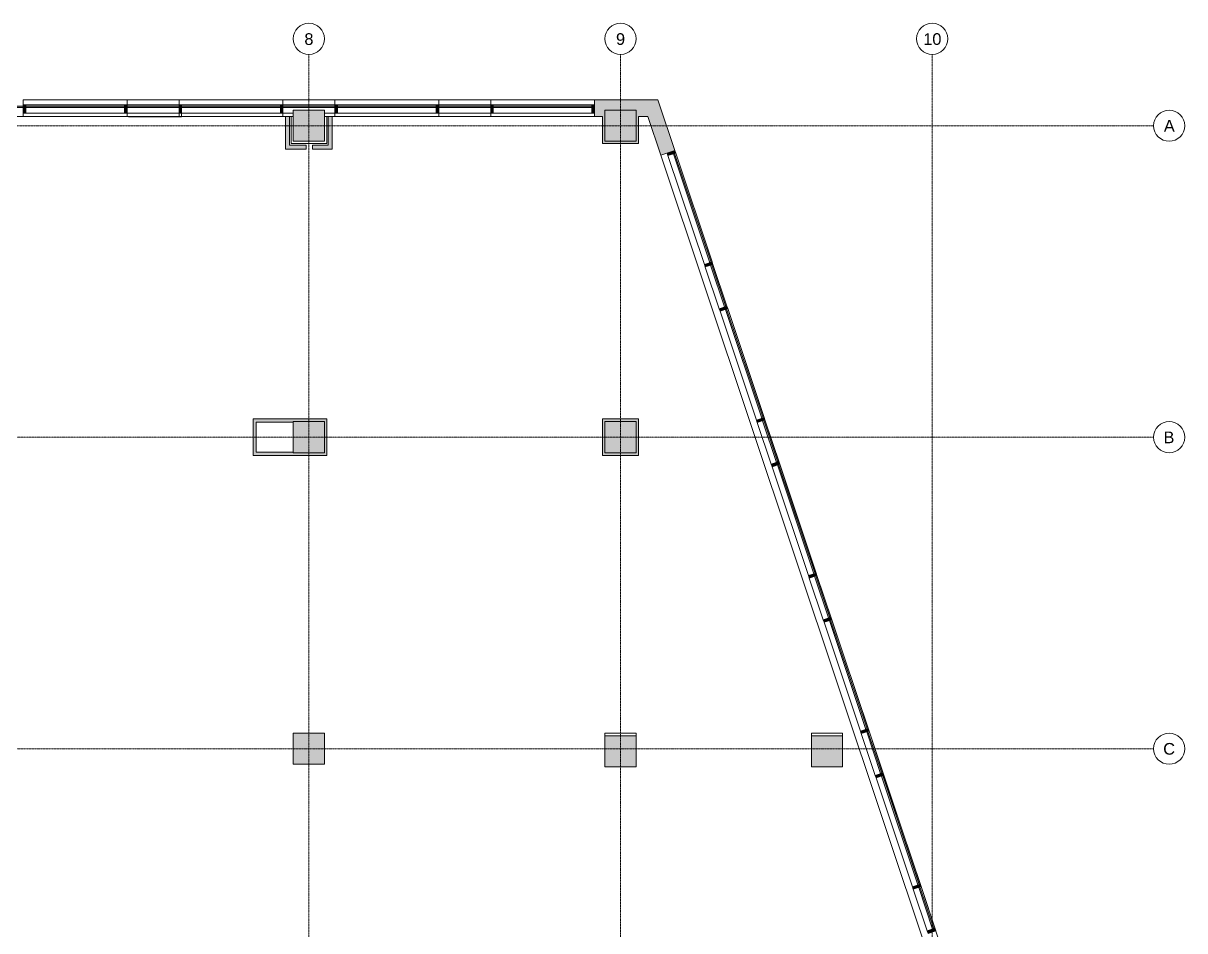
# Model space of a CAD drawing. Header units: inches. Extents: x 628 to 4002, y -382 to 1379.
# Drawn here: x 3108 to 4002, y 680 to 1379 of the extents above; entities that cross this region are included whole.
import ezdxf

# ---------------------------------------------------------------- set-up
doc = ezdxf.new("R2010")
doc.units = ezdxf.units.IN
doc.header["$MEASUREMENT"] = 0
doc.linetypes.add('Grid Line 1_2_', pattern=[0.875, 0.5, -0.125, 0.125, -0.125])
for name, color, linetype, lineweight in [('7200-WISCONSIN-AVE-6TH-FLOOR-031418_dwg', 8, 'Continuous', 9), ('A-GLAZ-CURT', 52, 'Continuous', 13), ('A-GLAZ-CWMG', 51, 'Continuous', 13), ('A-WALL', 113, 'Continuous', 13), ('A-WALL-PATT', 111, 'Continuous', 13), ('Bb-col', 7, 'Continuous', 9), ('Bb-cor', 7, 'Continuous', 9), ('Bb-mullion', 7, 'Continuous', 9), ('I-WALL', 2, 'Continuous', 13), ('Propidex Polylines', 7, 'Continuous', 9), ('S-COLS', 52, 'Continuous', 13), ('S-GRID', 1, 'Continuous', 9), ('S-GRID-IDEN', 1, 'Continuous', 9)]:
    doc.layers.add(name, color=color, linetype=linetype, lineweight=lineweight)
doc.styles.add('Swis721 Lt BT', font='swissl.ttf', dxfattribs={"height": 9})

# ---------------------------------------------------------------- blocks, each defined once
blk = doc.blocks.new('Concrete-Rectangular-Column - 24 x 24-4901126-6TH FLOOR DEMOLITION PLAN')
at = {"layer": 'S-COLS', "lineweight": 9}
blk.add_hatch(color=7, dxfattribs=at).paths.add_polyline_path([(12, -12), (12, 12), (-12, 12), (-12, -12)], flags=0)
at = {"layer": 'S-COLS', "color": 8, "lineweight": 20}
for p, q in [((12, 12), (-12, 12)), ((-12, 12), (-12, -12)), ((12, -12), (12, 12)), ((-12, -12), (12, -12))]:
    blk.add_line(p, q, dxfattribs=at)
blk = doc.blocks.new('System Panel - Glazed-6292513-6TH FLOOR DEMOLITION PLAN')
at = {"layer": 'A-GLAZ-CURT', "lineweight": 9}
blk.add_hatch(color=7, dxfattribs=at).paths.add_polyline_path([(44.25, -0.5), (44.25, 0.5), (-44.25, 0.5), (-44.25, -0.5)], flags=0)
at = {"layer": 'A-GLAZ-CURT', "color": 8, "lineweight": 20}
for p, q in [((44.25, 0.5), (-44.25, 0.5)), ((-44.25, 0.5), (-44.25, -0.5)), ((44.25, -0.5), (44.25, 0.5)), ((-44.25, -0.5), (44.25, -0.5))]:
    blk.add_line(p, q, dxfattribs=at)
blk = doc.blocks.new('Rectangular Mullion - 2_ x 6_ rectangular-6292514-6TH FLOOR DEMOLITION PLAN')
at = {"layer": 'A-GLAZ-CWMG', "lineweight": 9}
blk.add_hatch(color=7, dxfattribs=at).paths.add_polyline_path([(-2, 4.87), (-2, -1.38), (0, -1.38), (0, 4.87), (-1.76, 4.87)], flags=0)
at = {"layer": 'A-GLAZ-CWMG', "color": 8, "lineweight": 20}
for p, q in [((0, 4.87), (-2, 4.87)), ((-2, 4.87), (-2, -1.38)), ((0, -1.38), (0, 4.87)), ((-2, -1.38), (0, -1.38))]:
    blk.add_line(p, q, dxfattribs=at)
blk = doc.blocks.new('Rectangular Mullion - 2_ x 6_ rectangular-5910274-6TH FLOOR DEMOLITION PLAN')
at = {"layer": 'A-GLAZ-CWMG', "lineweight": 9}
for p, q in [((4516.58, 1193.18), (4488.52, 1277.12)), ((4522.51, 1195.16), (4494.45, 1279.1))]:
    blk.add_line(p, q, dxfattribs=at)
blk = doc.blocks.new('System Panel - Glazed-6292516-6TH FLOOR DEMOLITION PLAN')
at = {"layer": 'A-GLAZ-CURT', "lineweight": 9}
blk.add_hatch(color=7, dxfattribs=at).paths.add_polyline_path([(16.94, -0.5), (16.94, 0.5), (-16.94, 0.5), (-16.94, -0.5), (9.16, -0.5)], flags=0)
at = {"layer": 'A-GLAZ-CURT', "color": 8, "lineweight": 20}
for p, q in [((16.94, 0.5), (-16.94, 0.5)), ((-16.94, 0.5), (-16.94, -0.5)), ((16.94, -0.5), (16.94, 0.5)), ((-16.94, -0.5), (16.94, -0.5))]:
    blk.add_line(p, q, dxfattribs=at)
blk = doc.blocks.new('Rectangular Mullion - 2_ x 6_ rectangular-5910276-6TH FLOOR DEMOLITION PLAN')
at = {"layer": 'A-GLAZ-CWMG', "lineweight": 9}
for p, q in [((4527.95, 1159.16), (4517.21, 1191.28)), ((4533.88, 1161.14), (4523.14, 1193.27))]:
    blk.add_line(p, q, dxfattribs=at)
blk = doc.blocks.new('System Panel - Glazed-6292517-6TH FLOOR DEMOLITION PLAN')
at = {"layer": 'A-GLAZ-CURT', "lineweight": 9}
blk.add_hatch(color=7, dxfattribs=at).paths.add_polyline_path([(44.25, -0.5), (44.25, 0.5), (-44.25, 0.5), (-44.25, -0.5)], flags=0)
at = {"layer": 'A-GLAZ-CURT', "color": 8, "lineweight": 20}
for p, q in [((44.25, 0.5), (-44.25, 0.5)), ((-44.25, 0.5), (-44.25, -0.5)), ((44.25, -0.5), (44.25, 0.5)), ((-44.25, -0.5), (44.25, -0.5))]:
    blk.add_line(p, q, dxfattribs=at)
blk = doc.blocks.new('Rectangular Mullion - 2_ x 6_ rectangular-V2-6TH FLOOR DEMOLITION PLAN')
at = {"layer": 'A-GLAZ-CWMG', "lineweight": 9}
for p, q in [((4556.64, 1073.32), (4528.58, 1157.26)), ((4562.56, 1075.3), (4534.51, 1159.24))]:
    blk.add_line(p, q, dxfattribs=at)
blk = doc.blocks.new('System Panel - Glazed-6292518-6TH FLOOR DEMOLITION PLAN')
at = {"layer": 'A-GLAZ-CURT', "lineweight": 9}
blk.add_hatch(color=7, dxfattribs=at).paths.add_polyline_path([(16.94, -0.5), (16.94, 0.5), (-16.94, 0.5), (-16.94, -0.5), (5.85, -0.5)], flags=0)
at = {"layer": 'A-GLAZ-CURT', "color": 8, "lineweight": 20}
for p, q in [((16.94, 0.5), (-16.94, 0.5)), ((-16.94, 0.5), (-16.94, -0.5)), ((16.94, -0.5), (16.94, 0.5)), ((-16.94, -0.5), (16.94, -0.5))]:
    blk.add_line(p, q, dxfattribs=at)
blk = doc.blocks.new('Rectangular Mullion - 2_ x 6_ rectangular-V3-6TH FLOOR DEMOLITION PLAN')
at = {"layer": 'A-GLAZ-CWMG', "lineweight": 9}
for p, q in [((4573.94, 1041.28), (4563.2, 1073.41)), ((4568.01, 1039.3), (4557.27, 1071.43))]:
    blk.add_line(p, q, dxfattribs=at)
blk = doc.blocks.new('System Panel - Glazed-6292519-6TH FLOOR DEMOLITION PLAN')
at = {"layer": 'A-GLAZ-CURT', "lineweight": 9}
blk.add_hatch(color=7, dxfattribs=at).paths.add_polyline_path([(44.25, -0.5), (44.25, 0.5), (-44.25, 0.5), (-44.25, -0.5), (-2.72, -0.5)], flags=0)
at = {"layer": 'A-GLAZ-CURT', "color": 8, "lineweight": 20}
for p, q in [((44.25, 0.5), (-44.25, 0.5)), ((-44.25, 0.5), (-44.25, -0.5)), ((44.25, -0.5), (44.25, 0.5)), ((-44.25, -0.5), (44.25, -0.5))]:
    blk.add_line(p, q, dxfattribs=at)
blk = doc.blocks.new('System Panel - Glazed-6292520-6TH FLOOR DEMOLITION PLAN')
at = {"layer": 'A-GLAZ-CURT', "lineweight": 9}
blk.add_hatch(color=7, dxfattribs=at).paths.add_polyline_path([(16.94, -0.5), (16.94, 0.5), (-16.94, 0.5), (-16.94, -0.5), (5.85, -0.5)], flags=0)
at = {"layer": 'A-GLAZ-CURT', "color": 8, "lineweight": 20}
for p, q in [((16.94, 0.5), (-16.94, 0.5)), ((-16.94, 0.5), (-16.94, -0.5)), ((16.94, -0.5), (16.94, 0.5)), ((-16.94, -0.5), (16.94, -0.5))]:
    blk.add_line(p, q, dxfattribs=at)
blk = doc.blocks.new('System Panel - Glazed-6292521-6TH FLOOR DEMOLITION PLAN')
at = {"layer": 'A-GLAZ-CURT', "lineweight": 9}
blk.add_hatch(color=7, dxfattribs=at).paths.add_polyline_path([(44.25, -0.5), (44.25, 0.5), (-44.25, 0.5), (-44.25, -0.5)], flags=0)
at = {"layer": 'A-GLAZ-CURT', "color": 8, "lineweight": 20}
for p, q in [((44.25, 0.5), (-44.25, 0.5)), ((-44.25, 0.5), (-44.25, -0.5)), ((44.25, -0.5), (44.25, 0.5)), ((-44.25, -0.5), (44.25, -0.5))]:
    blk.add_line(p, q, dxfattribs=at)
blk = doc.blocks.new('Rectangular Mullion - 2_ x 6_ rectangular-V4-6TH FLOOR DEMOLITION PLAN')
at = {"layer": 'A-GLAZ-CWMG', "lineweight": 9}
for p, q in [((4636.76, 833.61), (4608.7, 917.54)), ((4642.68, 835.59), (4614.63, 919.52))]:
    blk.add_line(p, q, dxfattribs=at)
blk = doc.blocks.new('System Panel - Glazed-6292522-6TH FLOOR DEMOLITION PLAN')
at = {"layer": 'A-GLAZ-CURT', "lineweight": 9}
blk.add_hatch(color=7, dxfattribs=at).paths.add_polyline_path([(16.94, -0.5), (16.94, 0.5), (-16.94, 0.5), (-16.94, -0.5), (5.85, -0.5)], flags=0)
at = {"layer": 'A-GLAZ-CURT', "color": 8, "lineweight": 20}
for p, q in [((16.94, 0.5), (-16.94, 0.5)), ((-16.94, 0.5), (-16.94, -0.5)), ((16.94, -0.5), (16.94, 0.5)), ((-16.94, -0.5), (16.94, -0.5))]:
    blk.add_line(p, q, dxfattribs=at)
blk = doc.blocks.new('System Panel - Glazed-6292523-6TH FLOOR DEMOLITION PLAN')
at = {"layer": 'A-GLAZ-CURT', "lineweight": 9}
blk.add_hatch(color=7, dxfattribs=at).paths.add_polyline_path([(44.25, -0.5), (44.25, 0.5), (-44.25, 0.5), (-44.25, -0.5)], flags=0)
at = {"layer": 'A-GLAZ-CURT', "color": 8, "lineweight": 20}
for p, q in [((44.25, 0.5), (-44.25, 0.5)), ((-44.25, 0.5), (-44.25, -0.5)), ((44.25, -0.5), (44.25, 0.5)), ((-44.25, -0.5), (44.25, -0.5))]:
    blk.add_line(p, q, dxfattribs=at)
blk = doc.blocks.new('Rectangular Mullion - 2_ x 6_ rectangular-V5-6TH FLOOR DEMOLITION PLAN')
at = {"layer": 'A-GLAZ-CWMG', "lineweight": 9}
for p, q in [((4676.82, 713.75), (4648.76, 797.69)), ((4682.74, 715.73), (4654.69, 799.67))]:
    blk.add_line(p, q, dxfattribs=at)
blk = doc.blocks.new('System Panel - Glazed-6292524-6TH FLOOR DEMOLITION PLAN')
at = {"layer": 'A-GLAZ-CURT', "lineweight": 9}
blk.add_hatch(color=7, dxfattribs=at).paths.add_polyline_path([(16.94, -0.5), (16.94, 0.5), (-16.94, 0.5), (-16.94, -0.5), (5.85, -0.5)], flags=0)
at = {"layer": 'A-GLAZ-CURT', "color": 8, "lineweight": 20}
for p, q in [((16.94, 0.5), (-16.94, 0.5)), ((-16.94, 0.5), (-16.94, -0.5)), ((16.94, -0.5), (16.94, 0.5)), ((-16.94, -0.5), (16.94, -0.5))]:
    blk.add_line(p, q, dxfattribs=at)
blk = doc.blocks.new('Rectangular Mullion - 2_ x 6_ rectangular-6292512-6TH FLOOR DEMOLITION PLAN')
at = {"layer": 'A-GLAZ-CWMG', "lineweight": 9}
blk.add_hatch(color=7, dxfattribs=at).paths.add_polyline_path([(1, 4.87), (1, -1.38), (-1, -1.38), (-1, 4.87)], flags=0)
at = {"layer": 'A-GLAZ-CWMG', "color": 8, "lineweight": 20}
for p, q in [((-1, 4.87), (1, 4.87)), ((-1, -1.38), (-1, 4.87)), ((1, 4.87), (1, -1.38)), ((1, -1.38), (-1, -1.38))]:
    blk.add_line(p, q, dxfattribs=at)
blk = doc.blocks.new('System Panel - Glazed-5927131-6TH FLOOR DEMOLITION PLAN')
at = {"layer": 'A-GLAZ-CURT', "lineweight": 9}
blk.add_hatch(color=7, dxfattribs=at).paths.add_polyline_path([(-38, 0.5), (-38, -0.5), (38, -0.5), (38, 0.5)], flags=0)
at = {"layer": 'A-GLAZ-CURT', "color": 8, "lineweight": 20}
for p, q in [((38, 0.5), (-38, 0.5)), ((-38, 0.5), (-38, -0.5)), ((38, -0.5), (38, 0.5)), ((-38, -0.5), (38, -0.5))]:
    blk.add_line(p, q, dxfattribs=at)
blk = doc.blocks.new('System Panel - Glazed-5927134-6TH FLOOR DEMOLITION PLAN')
at = {"layer": 'A-GLAZ-CURT', "lineweight": 9}
blk.add_hatch(color=7, dxfattribs=at).paths.add_polyline_path([(12, 0.5), (-20, 0.5), (-20, -0.5), (20, -0.5), (20, 0.5)], flags=0)
at = {"layer": 'A-GLAZ-CURT', "color": 8, "lineweight": 20}
for p, q in [((20, 0.5), (-20, 0.5)), ((-20, 0.5), (-20, -0.5)), ((20, -0.5), (20, 0.5)), ((-20, -0.5), (20, -0.5))]:
    blk.add_line(p, q, dxfattribs=at)
blk = doc.blocks.new('System Panel - Glazed-5927133-6TH FLOOR DEMOLITION PLAN')
at = {"layer": 'A-GLAZ-CURT', "lineweight": 9}
blk.add_hatch(color=7, dxfattribs=at).paths.add_polyline_path([(-38, 0.5), (-38, -0.5), (38, -0.5), (38, 0.5)], flags=0)
at = {"layer": 'A-GLAZ-CURT', "color": 8, "lineweight": 20}
for p, q in [((38, 0.5), (-38, 0.5)), ((-38, 0.5), (-38, -0.5)), ((38, -0.5), (38, 0.5)), ((-38, -0.5), (38, -0.5))]:
    blk.add_line(p, q, dxfattribs=at)
blk = doc.blocks.new('System Panel - Glazed-5927132-6TH FLOOR DEMOLITION PLAN')
at = {"layer": 'A-GLAZ-CURT', "lineweight": 9}
blk.add_hatch(color=7, dxfattribs=at).paths.add_polyline_path([(-20, 0.5), (-20, -0.5), (20, -0.5), (20, 0.5)], flags=0)
at = {"layer": 'A-GLAZ-CURT', "color": 8, "lineweight": 20}
for p, q in [((20, 0.5), (-20, 0.5)), ((-20, 0.5), (-20, -0.5)), ((20, -0.5), (20, 0.5)), ((-20, -0.5), (20, -0.5))]:
    blk.add_line(p, q, dxfattribs=at)
blk = doc.blocks.new('Rectangular Mullion - 2_ x 6_ rectangular-5927114-6TH FLOOR DEMOLITION PLAN')
at = {"layer": 'A-GLAZ-CWMG', "lineweight": 9}
blk.add_hatch(color=7, dxfattribs=at).paths.add_polyline_path([(-2, 1.37), (-2, -4.88), (0, -4.88), (0, 1.37), (-1.96, 1.37)], flags=0)
at = {"layer": 'A-GLAZ-CWMG', "color": 8, "lineweight": 20}
for p, q in [((0, 1.37), (-2, 1.37)), ((-2, 1.37), (-2, -4.88)), ((0, -4.88), (0, 1.37)), ((-2, -4.88), (0, -4.88))]:
    blk.add_line(p, q, dxfattribs=at)
blk = doc.blocks.new('Rectangular Mullion - 2_ x 6_ rectangular-5911032-6TH FLOOR DEMOLITION PLAN')
at = {"layer": 'A-GLAZ-CWMG', "lineweight": 9}
for p, q in [((4354, 1316.13), (4430, 1316.13)), ((4354, 1309.88), (4430, 1309.88))]:
    blk.add_line(p, q, dxfattribs=at)
blk = doc.blocks.new('Rectangular Mullion - 2_ x 6_ rectangular-5927116-6TH FLOOR DEMOLITION PLAN')
at = {"layer": 'A-GLAZ-CWMG', "lineweight": 9}
blk.add_hatch(color=7, dxfattribs=at).paths.add_polyline_path([(-1, 1.37), (1, 1.37), (1, -4.88), (-1, -4.88), (-1, -3.81)], flags=0)
at = {"layer": 'A-GLAZ-CWMG', "color": 8, "lineweight": 20}
for p, q in [((-1, 1.37), (1, 1.37)), ((-1, -4.88), (-1, 1.37)), ((1, 1.37), (1, -4.88)), ((1, -4.88), (-1, -4.88))]:
    blk.add_line(p, q, dxfattribs=at)
blk = doc.blocks.new('Rectangular Mullion - 2_ x 6_ rectangular-V7-6TH FLOOR DEMOLITION PLAN')
at = {"layer": 'A-GLAZ-CWMG', "lineweight": 9}
for p, q in [((3154, 1316.13), (3230, 1316.13)), ((3154, 1309.88), (3230, 1309.88))]:
    blk.add_line(p, q, dxfattribs=at)
blk = doc.blocks.new('Rectangular Mullion - 2_ x 6_ rectangular-5911033-6TH FLOOR DEMOLITION PLAN')
at = {"layer": 'A-GLAZ-CWMG', "lineweight": 9}
for p, q in [((3112, 1316.13), (3152, 1316.13)), ((3112, 1309.88), (3152, 1309.88))]:
    blk.add_line(p, q, dxfattribs=at)
blk = doc.blocks.new('Rectangular Mullion - 2_ x 6_ rectangular-V8-6TH FLOOR DEMOLITION PLAN')
at = {"layer": 'A-GLAZ-CWMG', "lineweight": 9}
for p, q in [((4192, 1316.13), (4232, 1316.13)), ((4192, 1309.88), (4200, 1309.88)), ((4224, 1309.88), (4232, 1309.88))]:
    blk.add_line(p, q, dxfattribs=at)
blk = doc.blocks.new('7200-WISCONSIN-AVE-6TH-FLOOR-031418_dwg-5450642-6TH FLOOR DEMOLITION PLAN')
at = {"layer": 'Bb-col'}
blk.add_line((4224, 832.13), (4200, 832.13), dxfattribs=at)
at = {"layer": 'Bb-col', "flags": 128}
for points in [[(4464, 830.12), (4464, 832.13), (4440, 832.13), (4440, 830.12)], [(4623, 830.12), (4623, 832.13), (4599, 832.13), (4599, 830.12)]]:
    blk.add_lwpolyline(points, dxfattribs=at)
at = {"layer": 'Bb-cor'}
for p, q in [((4192, 1316.13), (4192, 1320.13)), ((4232, 1316.13), (4232, 1320.13)), ((4432, 1320.13), (4352, 1320.13)), ((3992, 1307.13), (3992, 1309.88)), ((4072, 1307.13), (4072, 1309.88)), ((4112, 1309.88), (4112, 1307.13)), ((4192, 1307.13), (4192, 1309.88)), ((4200, 1307.13), (4197.12, 1307.13)), ((4226.87, 1307.13), (4224, 1307.13)), ((4232, 1307.13), (4232, 1309.88)), ((4312, 1307.13), (4312, 1309.88)), ((4352, 1309.88), (4352, 1307.13)), ((4465.75, 1307.13), (4465.75, 1286.38)), ((4574.57, 1039.38), (4563.2, 1073.41))]:
    blk.add_line(p, q, dxfattribs=at)
at = {"layer": 'Bb-cor', "flags": 128}
for points in [[(3992, 1316.13), (3992, 1320.13), (4072, 1320.13)], [(4072, 1316.13), (4072, 1320.13), (4112, 1320.13), (4112, 1316.13)], [(4112, 1320.13), (4232, 1320.13), (4312, 1320.13)], [(4312, 1316.13), (4312, 1320.13), (4352, 1320.13), (4352, 1316.13)], [(4194, 1307.13), (4112, 1307.13), (4072, 1307.13), (3992, 1307.13), (3986.25, 1307.13)], [(4225.75, 1307.13), (4225.75, 1286.38), (4198.25, 1286.38), (4198.25, 1307.13)], [(4432, 1307.13), (4352, 1307.13), (4312, 1307.13), (4230, 1307.13)], [(4614.64, 919.53), (4603.26, 953.55), (4573.94, 1041.28)], [(4643.33, 833.7), (4654.7, 799.67), (4643.33, 833.7), (4614, 921.42)], [(4694.77, 679.82), (4683.39, 713.84), (4654.07, 801.57)], [(4723.46, 593.98), (4734.83, 559.96), (4723.46, 593.98), (4694.13, 681.71)]]:
    blk.add_lwpolyline(points, dxfattribs=at)
at = {"layer": 'Bb-mullion'}
for p, q in [((4573.94, 1041.28), (4574.57, 1039.38)), ((4602.63, 955.45), (4603.26, 953.55)), ((4614, 921.42), (4614.64, 919.53)), ((4642.69, 835.59), (4643.33, 833.7)), ((4654.07, 801.57), (4654.7, 799.67)), ((4654.07, 801.57), (4654.7, 799.67)), ((4682.76, 715.74), (4683.39, 713.84)), ((4694.13, 681.71), (4694.77, 679.82))]:
    blk.add_line(p, q, dxfattribs=at)
at = {"layer": 'Propidex Polylines'}
for p, q in [((4200, 1307.13), (4197.12, 1307.13)), ((4226.87, 1307.13), (4224, 1307.13))]:
    blk.add_line(p, q, dxfattribs=at)
at = {"layer": 'Propidex Polylines', "flags": 128}
for points in [[(4113.99, 1309.88), (4113.99, 1306.87), (4073.12, 1306.87), (4073.12, 1307.13), (4072, 1307.13), (4072, 1309.88)], [(4194, 1307.13), (4192, 1307.13), (4192, 1309.88)], [(4232, 1309.88), (4232, 1307.13), (4230, 1307.13)], [(4352, 1309.88), (4352, 1307.13), (4312, 1307.13), (4312, 1309.88)]]:
    blk.add_lwpolyline(points, dxfattribs=at)
blk = doc.blocks.new('Grid - Grid Head - Circle-50561-6TH FLOOR DEMOLITION PLAN')
at = {"layer": 'S-GRID-IDEN'}
blk.add_circle((0, 0), 0.125, dxfattribs=at)

msp = doc.modelspace()

# ---------------------------------------------------------------- hatches: boundary and pattern name
at = {"layer": 'A-WALL-PATT', "lineweight": 9}
h = msp.add_hatch(color=7, dxfattribs=at)
h.paths.add_polyline_path([(3588.63, 1307.13), (3600.76, 1307.13), (3596.42, 1320.13), (3547.68, 1320.13), (3547.68, 1307.13), (3555.68, 1307.13), (3555.68, 1312.12), (3579.68, 1312.12), (3579.68, 1307.13), (3581.42, 1307.13)], flags=0)
h.paths.add_polyline_path([(2117.25, 1307.13), (2147.68, 1307.13), (2147.68, 1320.13), (2108.42, 1320.13), (2108.42, 1307.13)], flags=0)
for points in [[(3309.68, 1282.12), (3312.8, 1282.12), (3312.8, 1307.13), (3309.68, 1307.13)], [(3345.68, 1285.24), (3345.68, 1307.13), (3342.55, 1307.13), (3342.55, 1285.24)], [(3553.8, 1288.38), (3555.68, 1288.38), (3555.68, 1307.13), (3553.8, 1307.13)], [(3581.42, 1286.38), (3581.42, 1307.13), (3579.68, 1307.13), (3579.68, 1288.12), (3579.42, 1288.12), (3579.42, 1286.38), (3579.68, 1286.38)], [(3553.8, 1286.38), (3579.42, 1286.38), (3579.42, 1288.12), (3555.68, 1288.12), (3555.68, 1288.38), (3553.8, 1288.38)], [(3284.68, 1071.75), (3315.68, 1071.75), (3315.68, 1072.12), (3338.93, 1072.12), (3338.93, 1074.25), (3284.68, 1074.25)], [(3339.68, 1045.98), (3341.43, 1045.98), (3341.43, 1074.25), (3338.93, 1074.25), (3338.93, 1072.12), (3339.68, 1072.12), (3339.68, 1048.12), (3338.93, 1048.12), (3338.93, 1045.98)], [(3555.68, 1071.75), (3555.68, 1072.12), (3578.93, 1072.12), (3578.93, 1074.25), (3553.68, 1074.25), (3553.68, 1071.75)], [(3581.43, 1045.98), (3581.43, 1074.25), (3578.93, 1074.25), (3578.93, 1072.12), (3579.68, 1072.12), (3579.68, 1048.12), (3578.93, 1048.12), (3578.93, 1045.98), (3579.68, 1045.98)], [(3284.68, 1045.98), (3287.18, 1045.98), (3287.18, 1071.75), (3284.68, 1071.75), (3284.68, 1048.48)], [(3555.68, 1045.98), (3556.18, 1045.98), (3556.18, 1048.12), (3555.68, 1048.12), (3555.68, 1071.75), (3553.68, 1071.75), (3553.68, 1045.98)], [(3287.18, 1045.98), (3338.93, 1045.98), (3338.93, 1048.12), (3315.68, 1048.12), (3315.68, 1048.48), (3287.18, 1048.48)], [(3578.93, 1045.98), (3578.93, 1048.12), (3556.18, 1048.12), (3556.18, 1045.98)]]:
    msp.add_hatch(color=7, dxfattribs=at).paths.add_polyline_path(points, flags=0)
h = msp.add_hatch(color=7, dxfattribs=at)
h.paths.add_polyline_path([(3930.64, 320.13), (3924.67, 338), (3913.75, 334.36), (3918.51, 320.13)], flags=0)
h.paths.add_polyline_path([(3598.58, 1277.35), (3609.49, 1281), (3600.76, 1307.13), (3588.63, 1307.13), (3596.42, 1283.84)], flags=0)
h = msp.add_hatch(color=7, dxfattribs=at)
h.paths.add_polyline_path([(3339.68, 1282.12), (3345.68, 1282.12), (3345.68, 1285.24), (3330.46, 1285.24), (3330.46, 1282.12)], flags=0)
h.paths.add_polyline_path([(3315.68, 1282.12), (3325.59, 1282.12), (3325.59, 1285.24), (3312.8, 1285.24), (3312.8, 1282.12)], flags=0)

# ---------------------------------------------------------------- linework, layer by layer
at = {"layer": 'A-WALL', "color": 8, "lineweight": 20}
for p, q in [((3596.42, 1320.13), (3547.68, 1320.13)), ((3547.68, 1320.13), (3547.68, 1307.13)), ((3609.49, 1281), (3596.42, 1320.13)), ((3547.68, 1307.13), (3553.8, 1307.13)), ((3581.42, 1307.13), (3588.63, 1307.13)), ((3588.63, 1307.13), (3598.58, 1277.35)), ((3598.58, 1277.35), (3609.49, 1281))]:
    msp.add_line(p, q, dxfattribs=at)
at = {"layer": 'A-WALL', "lineweight": 9}
msp.add_line((3913.75, 334.36), (3598.58, 1277.35), dxfattribs=at)
at = {"layer": 'I-WALL', "color": 8, "lineweight": 20}
for p, q in [((3309.68, 1307.13), (3309.68, 1282.12)), ((3312.8, 1307.13), (3309.68, 1307.13)), ((3312.8, 1285.24), (3312.8, 1307.13)), ((3342.55, 1307.13), (3342.55, 1285.24)), ((3345.68, 1307.13), (3342.55, 1307.13)), ((3345.68, 1282.12), (3345.68, 1307.13)), ((3553.8, 1307.13), (3553.8, 1286.38)), ((3581.42, 1286.38), (3581.42, 1307.13)), ((3309.68, 1282.12), (3325.59, 1282.12)), ((3325.59, 1285.24), (3312.8, 1285.24)), ((3325.59, 1282.12), (3325.59, 1285.24)), ((3342.55, 1285.24), (3330.46, 1285.24)), ((3330.46, 1285.24), (3330.46, 1282.12)), ((3330.46, 1282.12), (3345.68, 1282.12)), ((3553.8, 1286.38), (3581.42, 1286.38)), ((3341.43, 1074.25), (3284.68, 1074.25)), ((3284.68, 1074.25), (3284.68, 1045.98)), ((3341.43, 1045.98), (3341.43, 1074.25)), ((3581.43, 1074.25), (3553.68, 1074.25)), ((3553.68, 1074.25), (3553.68, 1045.98)), ((3581.43, 1045.98), (3581.43, 1074.25)), ((3287.18, 1071.75), (3315.68, 1071.75)), ((3287.18, 1048.48), (3287.18, 1071.75)), ((3315.68, 1048.48), (3287.18, 1048.48)), ((3284.68, 1045.98), (3341.43, 1045.98)), ((3553.68, 1045.98), (3581.43, 1045.98))]:
    msp.add_line(p, q, dxfattribs=at)
at = {"layer": 'S-GRID', "linetype": 'Grid Line 1_2_'}
for p, q in [((3327.68, -16.1), (3327.68, 1355.13)), ((3567.68, -16.1), (3567.68, 1355.13)), ((3807.68, -16.1), (3807.68, 1355.13)), ((2120.05, 1300.13), (3978.17, 1300.13)), ((1583.56, 1060.12), (3978.17, 1060.12)), ((1583.56, 820.12), (3978.17, 820.12))]:
    msp.add_line(p, q, dxfattribs=at)

# ---------------------------------------------------------------- block references
at = {"layer": '7200-WISCONSIN-AVE-6TH-FLOOR-031418_dwg', "color": 7}
msp.add_blockref('7200-WISCONSIN-AVE-6TH-FLOOR-031418_dwg-5450642-6TH FLOOR DEMOLITION PLAN', (-884.32, 0), dxfattribs=at)
msp.add_blockref('7200-WISCONSIN-AVE-6TH-FLOOR-031418_dwg-5450642-6TH FLOOR DEMOLITION PLAN', (-884.32, 0), dxfattribs=at)
msp.add_blockref('7200-WISCONSIN-AVE-6TH-FLOOR-031418_dwg-5450642-6TH FLOOR DEMOLITION PLAN', (-884.32, 0), dxfattribs=at)
at = {"layer": 'A-GLAZ-CURT', "lineweight": 9}
for name, p, rotation in [('System Panel - Glazed-5927134-6TH FLOOR DEMOLITION PLAN', (3087.68, 1314.75), 180), ('System Panel - Glazed-5927133-6TH FLOOR DEMOLITION PLAN', (3147.68, 1314.75), 180), ('System Panel - Glazed-5927134-6TH FLOOR DEMOLITION PLAN', (3207.68, 1314.75), 180), ('System Panel - Glazed-5927131-6TH FLOOR DEMOLITION PLAN', (3267.68, 1314.75), 180), ('System Panel - Glazed-5927132-6TH FLOOR DEMOLITION PLAN', (3327.68, 1314.75), 180), ('System Panel - Glazed-5927131-6TH FLOOR DEMOLITION PLAN', (3387.68, 1314.75), 180), ('System Panel - Glazed-5927132-6TH FLOOR DEMOLITION PLAN', (3447.68, 1314.75), 180), ('System Panel - Glazed-5927131-6TH FLOOR DEMOLITION PLAN', (3507.68, 1314.75), 180), ('System Panel - Glazed-6292513-6TH FLOOR DEMOLITION PLAN', (3622.85, 1236.69), 288.4809150346402), ('System Panel - Glazed-6292516-6TH FLOOR DEMOLITION PLAN', (3642.88, 1176.77), 288.4809150346402), ('System Panel - Glazed-6292517-6TH FLOOR DEMOLITION PLAN', (3662.91, 1116.84), 288.4809150346402), ('System Panel - Glazed-6292518-6TH FLOOR DEMOLITION PLAN', (3682.94, 1056.91), 288.4809150346402), ('System Panel - Glazed-6292519-6TH FLOOR DEMOLITION PLAN', (3702.97, 996.98), 288.4809150346402), ('System Panel - Glazed-6292520-6TH FLOOR DEMOLITION PLAN', (3723, 937.05), 288.4809150346402), ('System Panel - Glazed-6292521-6TH FLOOR DEMOLITION PLAN', (3743.03, 877.12), 288.4809150346402), ('System Panel - Glazed-6292522-6TH FLOOR DEMOLITION PLAN', (3763.06, 817.19), 288.4809150346402), ('System Panel - Glazed-6292523-6TH FLOOR DEMOLITION PLAN', (3783.09, 757.26), 288.4809150346402), ('System Panel - Glazed-6292524-6TH FLOOR DEMOLITION PLAN', (3803.12, 697.33), 288.4809150346402)]:
    msp.add_blockref(name, p, dxfattribs=dict(at, rotation=rotation))
at = {"layer": 'A-GLAZ-CWMG', "lineweight": 9, "extrusion": (0, 0, -1)}
for p in [(-3108.68, 1314.75), (-3186.68, 1314.75), (-3228.68, 1314.75), (-3306.68, 1314.75), (-3348.68, 1314.75), (-3426.68, 1314.75), (-3468.68, 1314.75)]:
    msp.add_blockref('Rectangular Mullion - 2_ x 6_ rectangular-5927116-6TH FLOOR DEMOLITION PLAN', p, dxfattribs=at)
at = {"layer": 'A-GLAZ-CWMG', "lineweight": 9}
for name, p in [('Rectangular Mullion - 2_ x 6_ rectangular-V7-6TH FLOOR DEMOLITION PLAN', (-44.32, 0)), ('Rectangular Mullion - 2_ x 6_ rectangular-5911033-6TH FLOOR DEMOLITION PLAN', (75.68, 0)), ('Rectangular Mullion - 2_ x 6_ rectangular-5911032-6TH FLOOR DEMOLITION PLAN', (-1124.32, 0)), ('Rectangular Mullion - 2_ x 6_ rectangular-V8-6TH FLOOR DEMOLITION PLAN', (-884.32, 0)), ('Rectangular Mullion - 2_ x 6_ rectangular-5911032-6TH FLOOR DEMOLITION PLAN', (-1004.32, 0)), ('Rectangular Mullion - 2_ x 6_ rectangular-5911033-6TH FLOOR DEMOLITION PLAN', (315.68, 0)), ('Rectangular Mullion - 2_ x 6_ rectangular-5911032-6TH FLOOR DEMOLITION PLAN', (-884.32, 0)), ('Rectangular Mullion - 2_ x 6_ rectangular-5927114-6TH FLOOR DEMOLITION PLAN', (3547.68, 1314.75)), ('Rectangular Mullion - 2_ x 6_ rectangular-5910274-6TH FLOOR DEMOLITION PLAN', (-884.32, 0)), ('Rectangular Mullion - 2_ x 6_ rectangular-5910276-6TH FLOOR DEMOLITION PLAN', (-884.32, 0)), ('Rectangular Mullion - 2_ x 6_ rectangular-V2-6TH FLOOR DEMOLITION PLAN', (-884.32, 0)), ('Rectangular Mullion - 2_ x 6_ rectangular-V3-6TH FLOOR DEMOLITION PLAN', (-884.32, 0)), ('Rectangular Mullion - 2_ x 6_ rectangular-5910274-6TH FLOOR DEMOLITION PLAN', (-804.2, -239.72)), ('Rectangular Mullion - 2_ x 6_ rectangular-5910276-6TH FLOOR DEMOLITION PLAN', (-804.2, -239.72)), ('Rectangular Mullion - 2_ x 6_ rectangular-V4-6TH FLOOR DEMOLITION PLAN', (-884.32, 0)), ('Rectangular Mullion - 2_ x 6_ rectangular-5910276-6TH FLOOR DEMOLITION PLAN', (-764.14, -359.57)), ('Rectangular Mullion - 2_ x 6_ rectangular-V5-6TH FLOOR DEMOLITION PLAN', (-884.32, 0)), ('Rectangular Mullion - 2_ x 6_ rectangular-5910276-6TH FLOOR DEMOLITION PLAN', (-724.09, -479.43))]:
    msp.add_blockref(name, p, dxfattribs=at)
at = {"layer": 'A-GLAZ-CWMG', "lineweight": 9, "rotation": 108.4809150346402}
msp.add_blockref('Rectangular Mullion - 2_ x 6_ rectangular-6292514-6TH FLOOR DEMOLITION PLAN', (3608.19, 1280.56), dxfattribs=at)
at = {"layer": 'A-GLAZ-CWMG', "lineweight": 9, "extrusion": (0, 0, -1), "rotation": 251.5190849653598}
for p in [(-3637.19, 1193.78), (-3648.57, 1159.75), (-3677.25, 1073.92), (-3688.63, 1039.9), (-3717.31, 954.06), (-3728.69, 920.04), (-3757.37, 834.2), (-3768.75, 800.18), (-3797.43, 714.35), (-3808.8, 680.32)]:
    msp.add_blockref('Rectangular Mullion - 2_ x 6_ rectangular-6292512-6TH FLOOR DEMOLITION PLAN', p, dxfattribs=at)
at = {"layer": 'S-COLS', "lineweight": 9}
for p in [(3327.68, 1300.12), (3567.68, 1300.12), (3327.68, 1060.12), (3567.68, 1060.12), (3327.68, 820.12), (3567.68, 818.12), (3726.68, 818.12)]:
    msp.add_blockref('Concrete-Rectangular-Column - 24 x 24-4901126-6TH FLOOR DEMOLITION PLAN', p, dxfattribs=at)
at = {"layer": 'S-GRID-IDEN', "xscale": 95.99999999999994, "yscale": 95.99999999999994, "zscale": 95.99999999999994}
for p in [(3327.68, 1367.13), (3567.68, 1367.13), (3807.68, 1367.13)]:
    msp.add_blockref('Grid - Grid Head - Circle-50561-6TH FLOOR DEMOLITION PLAN', p, dxfattribs=at)
at = {"layer": 'S-GRID-IDEN', "xscale": 95.99999999999994, "yscale": 95.99999999999994, "zscale": 95.99999999999994, "rotation": 269.9999999999994}
for p in [(3990.17, 1300.13), (3990.17, 1060.12), (3990.17, 820.12)]:
    msp.add_blockref('Grid - Grid Head - Circle-50561-6TH FLOOR DEMOLITION PLAN', p, dxfattribs=at)

# ---------------------------------------------------------------- texts
at = {"layer": 'S-GRID-IDEN', "char_height": 9, "attachment_point": 1, "style": 'Swis721 Lt BT'}
for s, insert, width in [('8', (3324.18, 1371.42), 8.181), ('9', (3564.18, 1371.42), 8.181), ('10', (3800.79, 1371.42), 16.362), ('A', (3986.07, 1304.52), 9.393), ('B', (3985.82, 1064.51), 9.999), ('C', (3985.58, 824.51), 10.605)]:
    msp.add_mtext(s, dxfattribs=dict(at, insert=insert, width=width))

doc.saveas('drawing.dxf')
